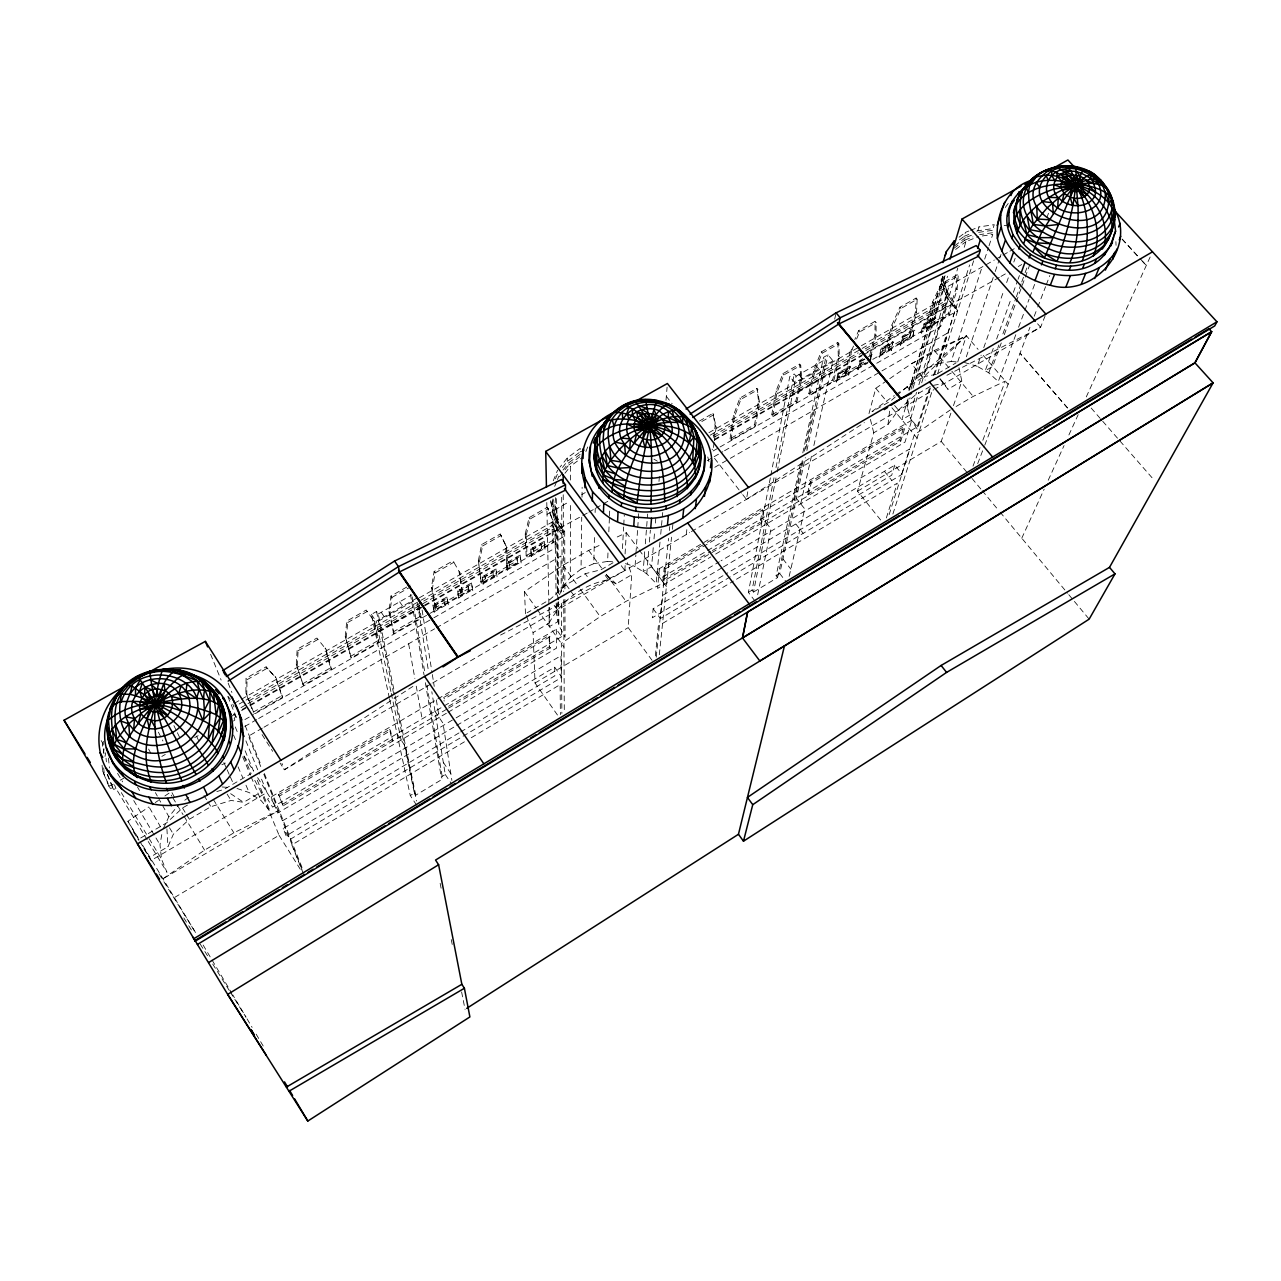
<?xml version="1.0" encoding="UTF-8"?>
<svg xmlns="http://www.w3.org/2000/svg" width="1281" height="1281" viewBox="0 0 1281 1281"><rect width="100%" height="100%" fill="white"/><g stroke="black" fill="none" stroke-linecap="round" stroke-linejoin="round"><path stroke-width="0.75" stroke-dasharray="5 3.75" d="M559.573 476.676L568.892 464.891L568.892 462.665L581.35 453.426M559.525 594.72L562.247 587.819L570.301 577.331L570.461 501.912M570.493 480.071L570.525 466.188L582.535 457.285M869.671 355.526L875.003 334.693L875.067 321.371L858.622 330.69L854.795 339.529M870.664 356.726L876.028 335.894L876.092 322.588L875.067 321.371M930.406 387.983L917.324 429.327L910.631 418.743L907.22 407.31L907.268 399.64M562.455 467.501L567.275 461.4L580.181 451.857L580.213 448.398L567.275 457.958L560.005 467.133M251.861 708.697L245.872 693.085L246.064 678.241L266.112 666.857L276.055 677.857L282.685 697.2L254.102 713.597M253.446 711.868L246.785 694.542L246.993 679.715L246.064 678.241M570.301 577.331L581.046 569.116L581.734 517.188M582.006 497.22L582.134 487.244M581.046 569.116L593.776 563.688L594.544 534.161M595.121 512.496L595.233 508.557M557.459 715.022L535.042 683.029L533.072 632.59L549.053 623.207L549.693 607.402M593.776 563.688L607.626 561.414L608.027 551.551M608.827 531.839L609.388 518.036M609.468 516.067L609.708 510.142M917.164 299.274L916.539 312.804L909.43 337.704L908.437 336.535L915.531 311.603L916.123 298.057L899.935 307.248L891.832 325.102L885.203 349.857L886.196 351.042L892.841 326.303L900.959 308.465L917.164 299.274L916.123 298.057M622.454 548.636L623.639 526.971M623.751 525.002L624.295 515.154M296.295 664.359L297.176 649.243L316.919 638.034L326.047 649.371L331.491 669.21L303.357 685.351L296.295 664.359L303.357 685.351M625.08 553.888L626.313 532.704L615.569 537.764M297.24 665.8L298.121 650.7L297.176 649.243M500.567 635.056L624.84 570.541L625.288 562.983M652.045 660.307L628.202 627.626L631.709 574.737L627.418 562.695M659.987 542.103L656.144 583.479L646.777 573.824L635.04 566.65L635.856 554.881M635.984 552.912L637.618 529.357M637.746 527.404L638.835 511.695M644.695 551.759L643.142 571.614L651.597 566.65L653.31 546.731M645.32 543.833L647.642 514.065M646.777 573.824L648.746 549.997M649.387 542.055L650.364 530.126M958.22 275.959L957.067 289.714L949.173 314.918L924.097 329.185L923.105 328.016L948.18 313.749L956.042 288.529L957.179 274.774L941.215 283.822L932.68 301.836L925.25 326.895L926.259 328.064L933.705 303.021L942.256 285.023L958.22 275.959L957.179 274.774M654.015 538.901L654.687 530.798M655.376 523.064L655.888 517.124M658.978 481.464L659.667 473.538M665.992 400.264L667.097 387.166M564.921 599.3L565.065 637.249L558.9 625.48L556.322 612.734L557.139 603.559M555.554 497.669L554.913 504.65L557.795 518.549L564.681 531.391L562.679 532.223C556.611 522.376 551.535 510.783 552.992 498.95M552.687 504.746L553.184 499.318M721.908 567.883L653.15 608.731L652.317 617.778L724.133 575.009M660.724 534.209L662.725 512.544M659.427 568.604L657.553 588.411L710.827 556.915M345.262 636.465L346.783 621.093L366.222 610.06L374.58 621.701L378.904 642.021L351.186 657.906L345.262 636.465L351.186 657.906M655.376 655.808L658.338 625.945L733.437 581.078M810.265 481.784L811.209 482.969L808.279 495.667L807.334 494.482L810.265 481.784L903.858 426.701L904.818 427.854L900.799 441.016L663.942 580.901L663.03 579.685L664.215 567.723L705.591 543.368M346.206 637.874L347.743 622.518L346.783 621.093M656.24 657.153L663.702 582.919L626.025 601.349L600.197 616.593L561.334 643.414L561.879 713.421M663.942 580.901L665.143 568.972L664.215 567.723M723.413 566.987L894.762 465.179L902.192 474.274L660.388 618.515L662.709 595.361L719.314 561.815M664.775 575.777L668.554 538.404M669.355 530.526L669.755 526.603M659.315 654.703L671.548 537.187M672.365 529.293L673.182 521.415M686.264 534.609L686.936 528.765M880.655 520.006L857.517 491.215L873.754 432.786L888.021 424.427L889.895 408.751M713.629 437.429L715.166 425.74L712.973 413.331L699.09 421.209M419.015 604.6L421.145 617.778L393.795 633.471L388.864 611.629L390.961 596.033L410.144 585.145M393.795 633.471L389.824 613.023L391.922 597.442L390.961 596.033M714.093 442.569L713.037 450.352L712.076 449.103M714.35 440.632L716.175 427.005L712.973 413.331M730.058 438.791L733.533 415.284L739.858 398.071L756.975 388.367L759.537 402.282L755.534 425.981L731.035 440.04L730.058 438.791L754.557 424.748L758.544 401.033L756.975 388.367M731.035 440.04L734.541 416.549L740.882 399.352L757.984 389.632M435.412 609.596L431.441 587.371L434.099 571.566L453.01 560.838L453.97 562.215L435.06 572.959L432.402 588.748L435.412 609.596L469.006 590.221L467.645 584.921L469.006 590.221M742.756 494.658L746.439 499.398L748.216 489.182M148.212 841.473L166.946 872.249L161.486 859.055L159.997 844.755L162.207 832.122M771.706 414.916L776.046 391.057L782.867 373.684L799.712 364.108L800.737 365.357L801.698 378.263L796.846 402.298L772.683 416.149L771.706 414.916L795.853 401.065L800.705 377.014L799.712 364.108M772.683 416.149L777.055 392.306L783.876 374.933L800.737 365.357M762.483 509.902L763.428 511.103L761.042 523.561L760.113 522.36L762.483 509.902L707.32 542.359M104.994 756.447L105.699 752.764M755.005 601.045L748.392 592.35L770.586 476.596M770.81 475.491L789.785 376.534L794.252 373.988L796.061 376.214L777.103 472.369M102.464 746.247L103.569 740.53M103.345 752.764L104.081 748.969M748.392 592.35L752.059 590.157L774.493 475.251M776.014 467.469L794.252 373.988M752.059 590.157L753.516 592.062L776.718 474.322M478.373 560.646L481.608 544.601L500.231 534.033L506.523 546.507L507.884 568.027L481.288 583.287L478.373 560.646L481.288 583.287M757.679 594.752L770.986 528.925L762.627 518.165M479.334 562.007L482.585 545.978L481.608 544.601M808.839 393.635L813.947 369.472L821.185 351.939L837.822 342.491L838.847 343.724L839.295 356.839L833.675 381.162L809.816 394.852L808.839 393.635L832.682 379.961L838.286 355.606L837.822 342.491M809.816 394.852L814.956 370.705L822.21 353.172L838.847 343.724M753.516 592.062L777.551 577.587L776.11 575.713L801.121 460.664M802.803 452.866L823.587 357.319L828.006 354.805L833.002 360.874L813.755 445.98M793.74 499.718L802.643 458.998M804.324 451.232L813.227 410.512M777.551 577.587L803.619 458.822M805.749 449.087L825.396 359.529L823.587 357.319M834.7 319.129L835.74 314.421M776.11 575.713L779.729 573.52L805.333 457.557M806.886 450.496L828.006 354.805M800.689 503.785L811.61 455.508M789.16 576.338L804.74 508.925L796.35 498.277M850.648 366.99L838.415 374.004L836.509 382.154L837.758 373.203L849.976 366.19L848.663 375.173L849.976 366.19M837.982 376.822L839.039 372.259L840.032 373.46L838.959 378.023L837.982 376.822L844.771 372.931L845.86 368.352L846.853 369.552L845.764 374.116L838.959 378.023M525.242 533.937L529.069 517.668L547.403 507.26L552.992 520.022L553.328 541.959L527.115 556.995L526.171 555.682L525.242 533.937L526.203 535.282L527.115 556.995M526.203 535.282L530.046 519.029L548.396 508.621M845.14 372.819L850.984 348.384L851.993 349.601L846.133 374.02L845.14 372.819L868.694 359.304M859.487 364.493L860.48 365.677L861.633 361.082L860.64 359.897L858.014 369.809L859.407 360.794L865.716 356.983M869.847 360.441L871.544 353.844L870.504 361.226M881.84 353.428L909.702 337.447L908.709 336.279L880.848 352.243L881.84 353.428L883.073 348.8L882.081 347.615L879.374 357.543L880.896 348.496L892.953 341.595L891.336 350.674L892.953 341.595M887.141 380.473L875.788 388.271L868.966 413.651L894.33 395.525M889.799 344.957L888.55 349.585L887.557 348.4L888.806 343.772L889.799 344.957L883.073 348.8M902.064 340.089L903.041 341.258L904.354 336.615L903.361 335.43L900.559 345.374L902.24 336.279L914.202 329.425L912.456 338.552L914.202 329.425M909.702 337.447L911.031 332.788L910.038 331.619M920.943 332.532L923.409 324.141L935.29 317.352L935.947 318.12L933.401 326.527L932.744 325.758L920.943 332.532L921.599 333.3L924.498 323.34L925.49 324.509L924.097 329.185M941.215 281.147L942.352 277.369L946.547 290.627L954.393 302.492L953.224 306.223L945.41 294.39L941.215 281.147L941.215 277.353M908.982 390.129L942.816 276.76M909.046 390.401L943.184 276.616M943.232 281.083L947.283 293.877L955.994 307.2L954.201 307.936L946.531 296.311L942.496 283.549L943.216 277.417M908.133 398.743L901.824 419.768L909.574 415.204L916.556 392.354M910.951 389.36L945.394 274.502M932.12 320.714L930.711 325.406L929.718 324.237L931.111 319.545L932.12 320.714L925.49 324.509M907.22 407.31L910.086 397.783M912.969 388.255L944.561 283.469L944.529 276.392M910.807 384.989L917.5 375.621L947.54 276.216M807.334 494.482L899.854 439.863L903.858 426.701M945.41 294.39L946.547 290.627M959.485 239.851L964.241 236.264L965.426 232.389L968.836 231.012M918.893 384.748L949.157 285.759M894.762 465.179L891.688 475.219L725.847 573.984M862.241 348.384L945.186 301.051L946.339 297.304L957.788 310.594L872.761 359.369M946.531 296.311L947.283 293.877M953.977 248.29L964.705 240.188L965.474 237.658L972.055 235.015M910.631 418.743L918.781 392.258M921.696 382.811L948.452 295.783L944.561 283.469M917.5 375.621L926.916 368.288L957.804 268.081M964.225 247.297L965.97 241.629L978.636 236.505M911.768 420.2L656.256 570.477L661.604 577.651L917.276 426.845L911.768 420.2L904.994 442.121L712.54 555.906M865.844 350.546L945.666 304.926L946.947 306.399L940.734 326.463L876.748 363.244M886.356 517.956L897.276 483.161L735.134 580.053M977.835 230.772L979.052 226.897L994.264 224.671L992.999 228.546L977.835 230.772L972.743 232.838M901.6 474.627L909.702 448.926L721.027 560.79M954.201 307.936L954.969 305.502L953.224 306.223M889.126 514.658L914.314 434.819L950.278 409.952M917.276 426.845L929.91 386.846M933.529 375.429L946.771 333.524L881.712 371.026M934.57 374.837L955.994 307.2M926.916 368.288L938.397 363.484L969.621 264.927M892.889 514.033L932.728 389.072M937.548 373.956L973.704 260.619M938.397 363.484L951.175 361.498L982.207 266.672M984.689 259.082L988.42 247.697M989.028 245.808L992.759 234.423L982.159 235.992M957.724 361.931L966.434 335.798L978.092 349.377M966.338 356.791L994.584 273.413M995.225 271.524L999.084 260.155M999.724 258.25L1001.005 254.471M857.517 491.215L941.215 441.433L950.886 413.171M953.464 405.629L961.839 381.13L958.957 367.695M1015.785 334.725L998.283 381.53L988.772 372.819L977.227 366.318L981.15 355.157M983.76 347.711L1004.016 289.986M1006.642 282.525L1009.908 273.221M1013.815 262.045L1015.128 258.33M993.255 348.4L985.201 370.817L992.727 366.398L1001.582 342.059M996.618 339.049L1010.709 299.818M1013.383 292.356L1017.418 281.147M1018.075 279.274L1019.42 275.543M988.772 372.819L998.876 345.005M1002.911 333.877L1015.689 298.633M1016.361 296.776L1021.085 283.806M1021.758 281.948L1024.448 274.534M1025.12 272.677L1027.138 267.105M1004.288 334.677L1030.917 261.548M1047.153 216.905L1048.482 213.222M1018.587 327.231L1024.192 312.26M1024.88 310.386L1029.091 299.162M1029.78 297.288L1034.68 284.174M973 466.14L980.013 447.645M982.831 440.248L1005.313 381.065L973.208 396.405L951.911 408.991M977.691 463.674L984.208 446.669M984.753 445.212L1029.972 327.328M1034.215 316.231L1037.066 308.833M1037.77 306.992L1045.568 286.656M1046.273 284.798L1049.812 275.559M1045.184 315.702L1040.62 327.247L935.69 388.639M585.849 451.617L587.931 446.461M555.458 478.87L557.619 473.602M554.689 486.364L556.771 481.272M557.475 479.574L558.852 476.164M553.264 480.775L557.587 470.191M142.896 845.668L149.925 857.277L167.955 846.709L173.367 834.203L189.364 819.264L210.901 806.694L231.044 800.449L243.598 802.338L261.116 792.058L254.775 780.337M851.993 349.601L853.514 346.062M856.589 338.985L859.663 331.923L876.092 322.588M1021.774 538.196L1044.159 489.15M1048.226 480.247L1064.063 445.548M1068.898 434.964L1078.186 414.644M1086.288 396.902L1150.866 255.447M163.311 828.615L168.868 816.734L178.555 804.916M549.053 623.207C560.614 600.725 583.608 584.328 608.379 579.717L616.161 583.864L631.709 574.737M888.021 424.427L898.397 410.048L914.65 395.605L931.639 385.677M1005.281 207.474L1008.515 203.006M563.048 470.031L568.892 462.665M564.921 473.297L570.525 466.188M187.474 805.092L182.51 807.975L166.578 822.898L138.892 839.039L127.892 821.281L148.804 806.982M613.023 562.775L601.061 569.741L585.193 573.696L566.154 584.777L550.013 599.492L527.131 612.814M895.243 396.966L890.823 400.921L872.329 411.681M896.716 395.653L966.434 335.798L934.297 350.53L911.432 363.756L888.758 379.352M955.626 249.459L965.97 241.629M959.069 237.193L965.426 232.389M954.729 245.792L965.474 237.658M184.752 800.273L189.38 796.798M231.076 716.816L234.871 714.013L236.008 716.816L234.151 718.193L234.887 720.002L232.982 721.427M568.892 464.891L579.765 456.821M895.915 394.388L924.001 376.582L966.434 335.798L911.432 363.756L925.218 380.137M525.498 613.775L524.473 591.678L562.983 565.257L588.668 550.398L601.221 544.505M301.932 869.287L278.345 810.633L233.863 832.826L204.576 850.12L162.319 879.198L195.881 933.144L150.95 858.943M155.241 802.579L158.46 800.385M164.897 795.981L169.716 792.683L171.782 796.061M746.439 499.398L847.766 433.41M849.415 432.338L864.371 422.602M412.898 686.408L284.35 769.769L280.107 763.076M416.581 805.157L410.272 795.549L414.371 793.083L394.436 697.408M414.371 793.083L415.749 795.197L442.618 779.04L441.224 776.959L445.276 774.509L431.825 691.74M464.411 741.827L291.828 844.948L303.325 873.498M471.248 737.744L560.101 684.646L560.389 714.59M458.982 732.924L286.143 835.853L283.181 828.551L455.027 726.439M456.741 725.43L554.689 667.225L561.815 677.313L290.002 839.439L283.181 828.551M174.776 897.341L279.082 835.292L261.116 792.058M535.042 683.029L628.202 627.626M460.696 731.899L554.817 675.84L554.689 667.225M282.509 820.785L454.387 718.881M456.116 717.856L560.966 655.696L561.142 677.713M561.59 636.657L272.597 807.11L267.553 799.072L556.306 629.259L561.59 636.657L561.318 601.221M282.284 804.436L391.938 739.697L389.616 729.305L278.457 794.716L283.149 805.813L447.581 708.697M448.606 706.247L549.373 646.761L549.133 635.44L443.594 697.553L444.123 701.123M663.03 579.685L710.715 551.519M712.412 550.526L760.113 522.36M448.59 708.089L550.27 648.042L549.133 635.44M446.364 713.277L277.641 813.035L271.14 796.974M448.094 712.252L556.562 648.122L556.306 629.259M283.149 805.813L279.338 796.109L390.513 730.65L389.616 729.305M550.045 636.721L444.491 698.882L443.594 697.553M665.143 568.972L904.818 427.854M939.838 378.84L947.94 389.28L961.839 381.13M430.976 683.974L284.35 769.769L281.996 763.428M432.706 682.965L689.69 532.576M691.404 531.567L933.961 389.648M938.012 373.411L956.09 362.891M262.317 728.168L248.498 736.127L260.892 766.935M263.998 727.192L434.595 628.827M436.341 627.834L560.982 555.954L561.27 593.359M714.782 467.277L728.601 459.319M730.314 458.326L879.999 372.018M244.783 726.471L256.921 719.49M258.65 718.497L432.097 618.819M433.827 617.81L555.233 548.044L554.993 530.542L552.575 525.13L552.527 521.863L416.998 599.14M707.256 460.664L712.444 457.669M714.174 456.676L722.82 451.713M724.55 450.72L875.019 364.236M378.183 631.309L419.816 607.498M792.443 394.436L830.312 372.771M242.141 709.45L554.993 530.542M714.35 439.415L865.364 353.044M867.093 352.051L946.947 306.399M241.581 710.619L248.498 706.664M250.227 705.671L423.21 606.73M424.94 605.737L558.132 529.549M714.638 440.024L862.033 355.718M863.778 354.725L952.215 304.125M120.27 780.209L123.729 778.224M161.822 756.447L165.281 754.461M194.712 737.616L198.187 735.646M587.194 513.105L560.678 527.676L560.694 530.942L562.663 530.11L555.634 517.012L552.655 502.584M588.924 512.112L594.128 509.149M595.857 508.157L607.979 501.223M999.308 277.369L954.393 302.492M1001.021 276.376L1006.193 273.429M1018.251 266.528L1021.71 264.559M432.834 605.064L434.483 612.926L432.834 605.064L446.829 597.058L448.35 604.968L446.829 597.058M457.589 590.893L459.046 598.819L457.589 590.893L471.472 582.935L472.817 590.925L471.472 582.935M482.152 576.818L483.417 584.841L482.152 576.818L495.923 568.94L497.076 576.994L495.923 568.94M506.523 562.871L507.596 570.958L506.523 562.871L520.182 555.057L521.159 563.176L520.182 555.057M530.686 549.037L531.599 557.187L530.686 549.037L544.249 541.271L545.049 549.453L544.249 541.271M433.458 605.961L447.453 597.955M458.214 591.774L472.097 583.832M482.777 577.715L496.548 569.821M507.148 563.752L520.807 555.938M531.327 549.901L544.873 542.151M872.201 354.645L860.063 361.594L859.407 360.794M893.61 342.379L881.552 349.281L880.896 348.496M914.858 330.21L902.897 337.063L902.24 336.279M935.947 318.12L924.081 324.926L923.409 324.141M436.148 604.84L435.22 603.495L436.709 608.747L436.148 604.84L443.963 600.373L443.018 599.028L444.475 604.28L443.963 600.373M460.84 590.701L459.895 589.356L461.288 594.64L460.84 590.701L468.574 586.266M485.339 576.674L484.394 575.329L485.675 580.661L485.339 576.674L493.009 572.271L492.064 570.942L493.329 576.274L493.009 572.271M509.63 562.743L517.252 558.388L516.307 557.059L517.46 562.423L509.87 566.778L508.685 561.43L509.87 566.778M533.745 548.941L532.8 547.611L533.889 553.008L533.745 548.941L541.303 544.601L540.358 543.288L541.415 548.684L541.303 544.601M840.032 373.46L846.853 369.552M861.633 361.082L865.011 359.144M904.354 336.615L911.031 332.788M253.206 712.172L281.772 695.791L275.127 676.416M302.444 683.942L330.578 667.817L325.102 647.946L326.047 649.371M350.257 656.529L377.975 640.628L373.636 620.308L374.58 621.701M392.867 632.093L420.216 616.417L418.375 605.112M434.467 608.251L468.061 588.892M480.343 581.942L506.94 566.714L505.563 545.146L500.231 534.033M508.941 565.449L516.515 561.11M526.171 555.682L552.367 540.662L552.015 518.677L547.403 507.26M846.133 374.02L868.006 361.466M244.895 719.57L253.558 714.606M255.287 713.613L563.448 536.819L552.527 521.863M713.117 450.96L718.321 447.982M720.05 446.973L871.016 360.361M433.859 612.03L447.742 604.072M458.422 597.939L472.193 590.029M482.793 583.96L496.452 576.114M506.972 570.077L520.534 562.295M530.975 556.306L544.425 548.588M835.853 381.354L848.006 374.388M857.357 369.008L867.701 363.083M878.718 356.759L890.679 349.889M899.903 344.605L911.8 337.784M390.881 691.484L376.086 621.349L418.263 597.314M833.002 360.874L794.748 382.683L789.785 376.534M234.535 703.189L239.755 700.211M241.485 699.218L415.252 600.132M708.905 432.69L859.679 346.719M861.408 345.726L946.339 297.304M239.147 704.038L244.335 701.075M246.064 700.083L419.239 601.237M420.969 600.261L552.575 525.13M710.186 435.172L860.512 349.377M248.93 700.867L553.76 526.747M713.133 435.732L858.286 352.819M865.203 348.88L946.419 302.492L945.186 301.051M241.02 707.624L246.24 704.646M247.97 703.653L553.792 528.877M714.846 436.837L864.099 351.538M246.993 679.715L267.056 668.33L276.055 677.857M298.121 650.7L317.864 639.475L316.919 638.034M347.743 622.518L367.183 611.485L366.222 610.06M391.922 597.442L409.504 587.467M482.585 545.978L501.223 535.394M701.828 421.513L713.981 414.612M547.035 514.322L569.613 501.479M581.782 494.562L585.257 492.593M940.558 290.611L994.312 260.043M996.042 259.066L1001.246 256.104M1002.975 255.111L1008.179 252.165M1009.908 251.172L1015.112 248.21M389.376 698.161L371.394 614.4L376.534 611.485L378.231 613.999L394.772 693.886M378.231 613.999L411.858 594.864M796.061 376.214L825.396 359.529M946.899 375.253L1040.652 327.263L1036.681 322.764M221.869 764.773L225.424 763.076M102.064 765.221L102.592 770.906L108.805 786.118L110.406 788.712L112.648 787.751L113.689 789.448L115.963 788.472L147.171 839.76M108.805 786.118L113.352 784.164M580.181 451.857L586.954 449.071M970.534 230.324L979.052 226.897M964.241 236.264L971.046 233.526M964.705 240.188L972.903 236.873M216.841 791.562L224.175 789.336L251.14 773.628L243.15 754.541L253.51 771.05M933.401 385.341L943.985 383.387L947.94 389.28M936.379 374.372L924.001 376.582L926.547 379.608M978.62 232.357L993.287 230.212L992.471 232.742L979.661 234.615M222.109 786.982L229.619 787.495M607.626 561.414L614.656 561.927M951.175 361.498L956.843 361.915M1004.144 225.392L1010.052 225.84M964.417 362.475L977.227 366.318M625.496 563.64L635.04 566.65M236.985 788.472L249.155 792.555L261.068 800.529L270.179 811.305L256.52 778.288M653.934 459.158L657.345 461.176M230.644 793.676L243.598 802.338M606.553 574.881L616.161 583.864M1122.3 239.291L1140.955 259.643M1142.3 261.1L1146.287 265.455L1139.53 258.121M1122.012 239.003L1138.185 256.648M1091.172 408.063L1154.165 480.151M1067.537 407.934L1020.044 353.204L1067.521 407.95M956.042 288.529L957.067 289.714M941.215 283.822L942.256 285.023M948.18 313.749L949.173 314.918M983.28 355.413L1008.131 384.3M932.68 301.836L933.705 303.021M228.066 696.528L230.468 699.33M233.67 714.061L236.008 716.816M915.531 311.603L916.539 312.804M899.935 307.248L900.959 308.465M934.297 350.53L950.614 369.777M951.863 371.25L973.208 396.405M940.174 378.872L943.985 383.387M891.832 325.102L892.841 326.303M875.003 334.693L876.028 335.894M907.028 386.462L909.558 389.504M858.622 330.69L859.663 331.923M941.215 441.433L968.26 473.906M972.023 478.437L980.958 489.166M982.223 490.687L998.812 510.623M1000.093 512.144L1067.537 593.183M1068.802 594.72L1089.154 619.155M894.602 405.485L898.397 410.048M875.788 388.271L886.98 401.786M891.944 407.79L917.084 438.182M838.286 355.606L839.295 356.839M844.771 372.931L845.764 374.116M899.854 439.863L900.799 441.016M821.185 351.939L822.21 353.172M832.682 379.961L833.675 381.162M815.613 365.101L818.799 368.976M813.947 369.472L814.956 370.705M884.402 471.328L891.832 480.455M798.96 374.564L802.146 378.471M800.705 377.014L801.698 378.263M782.867 373.684L783.876 374.933M795.853 401.065L796.846 402.298M776.046 391.057L777.055 392.306M758.544 401.033L759.537 402.282M739.858 398.071L740.882 399.352M754.557 424.748L755.534 425.981M733.533 415.284L734.541 416.549M795.805 523.961L803.155 533.344M715.166 425.74L716.175 427.005M666.296 396.309L672.173 403.803M714.51 458.326L741.539 493.089M782.947 558.964L790.825 569.116M779.729 573.52L786.374 582.134M651.613 566.634L666.424 586.522M626.313 532.704L638.002 548.396M639.171 549.965L666.392 586.538M653.15 608.731L660.388 618.515M621.285 565.738L624.84 570.541M588.668 550.398L601.51 567.915M606.185 574.288L626.025 601.349M605.24 575.441L608.379 579.717M552.015 518.677L552.992 520.022M585.193 573.696L587.29 576.578M552.367 540.662L553.328 541.959M529.069 517.668L530.046 519.029M562.983 565.257L579.268 587.723M580.421 589.324L600.197 616.593M566.154 584.777L570.333 590.557M571.374 591.998L573.472 594.896M554.161 605.273L557.267 609.612M505.563 545.146L506.523 546.507M506.94 566.714L507.884 568.027M524.473 591.678L535.986 607.835M537.139 609.452L563.992 647.129M549.373 646.761L550.27 648.042M460.007 573.007L459.046 571.646L462.393 594.128L460.007 573.007L453.01 560.838M434.099 571.566L435.06 572.959M431.441 587.371L432.402 588.748M420.216 616.417L421.145 617.778M399.672 601.798L402.666 606.185M388.864 611.629L389.824 613.023M381.226 612.302L384.22 616.705M371.394 614.4L376.086 621.349M435.028 711.403L443.018 723.253L451.889 780.449M377.975 640.628L378.904 642.021M443.306 762.339L450.816 773.58M445.276 774.509L451.617 784.02M397.014 733.821L404.972 745.798L416.453 801.041M391.938 739.697L392.819 741.042L390.513 730.65M330.578 667.817L331.491 669.21M266.112 666.857L267.056 668.33M281.772 695.791L282.685 697.2M245.872 693.085L246.785 694.542M262.077 734.621L272.677 751.355M278.457 794.716L279.338 796.109M257.641 777.647L278.345 810.633L162.319 879.198L157.243 870.664M183.807 917.917L188.019 924.642M188.739 925.731L192.935 932.408M200.22 944.113L209.091 958.284M212.71 964.049L229.123 990.245M230.18 991.942L246 1017.194L232.742 994.825M279.082 835.292L300.747 870.007M133.32 831.705L138.556 840.16M143.808 848.598L151.158 860.416L266.944 792.459L260.187 775.87M227.121 794.108L231.044 800.449M213.254 799.312L233.863 832.826M204.015 795.469L206.962 800.273M207.938 801.89L210.901 806.694M102.592 770.906L110.406 788.712M182.51 807.975L185.441 812.811M186.434 814.428L189.364 819.264M172.807 797.743L183.055 814.652M184.08 816.333L204.576 850.12M121.311 792.619L148.1 836.909M149.124 838.607L161.486 859.055M169.492 827.75L173.367 834.203M117.564 773.372L122.624 781.858M133.736 800.561L154.937 836.253M155.962 837.95L159.997 844.755M203.135 945.042L231.717 993.111M247.041 1018.843L252.101 1027.362M256.152 1034.183L263.245 1046.097M127.892 821.281L139.021 840.016M140.045 841.729L153.208 863.874M101.167 740.562L102.992 743.653L104.225 756.671M137.515 787.094L139.517 790.553M149.525 807.847L160.525 826.853M155.401 792.619L157.323 796.077M158.284 797.791L168.868 816.734M560.694 530.942L553.552 517.604L550.414 499.35L553.504 514.305L560.678 527.676M148.612 749.081L151.414 754.317M172.006 792.699L174.824 797.935M158.396 732.172L162.911 740.994M173.896 725.606L176.49 730.939M177.37 732.7L179.964 738.032M196.521 736.063L199.051 741.507M223.887 762.547L226.321 767.976M227.137 769.785L229.571 775.213M230.372 777.023L233.622 784.276M238.058 766.839L242.814 777.855M245.984 785.205L249.155 792.555M233.542 735.006L235.832 740.466M242.717 756.847L250.355 775.053M251.124 776.878L261.068 800.529M235.256 726.935L237.529 732.428M245.119 750.778L253.478 770.954M114.473 784.821L115.963 788.472M107.588 774.589L113.689 789.448M210.612 654.271L221.133 680.067M227.89 696.656L236.905 718.753M245.904 740.866L259.435 774.028M107.22 774.509L112.648 787.751M232.806 704.182L233.943 707M526.187 615.472L533.072 632.59M263.806 774.188L276.184 804.996M228.146 683.093L231.909 692.477M245.183 725.622L261.436 766.15M264.382 773.516L302.764 869.287M870.407 419.383L873.754 432.786M707.769 456.917L709.098 462.313M389.584 699.154L410.272 795.549M391.297 693.421L401.129 740.018M376.534 611.485L394.02 695.455M395.172 695.823L415.749 795.197M440.136 883.314L441.288 889.126M451.248 939.565L452.417 945.41M461.608 991.942L465.067 1009.428M408.639 643.799L414.868 678.466M416.245 686.168L422.138 718.897M412.194 596.818L424.94 673.23M426.909 684.999L442.618 779.04M410.48 594.336L424.027 674.847M425.356 682.693L441.224 776.959M417.462 603.255L428.334 670.187M422.106 610.028L432.049 672.733M432.338 674.527L434.227 686.376M436.373 699.938L439.159 717.536M108.469 758.064L109.413 767.943M106.051 758.192L106.387 761.827M103.681 767.895L104.209 773.548M166.914 828.855L167.955 846.709M517.252 558.388L517.46 562.423M1115.879 241.629L1116.055 245.311M546.779 502.52L549.357 626.665L558.1 621.541L557.875 601.75M553.504 514.305L553.552 517.604M555.634 517.012L555.666 519.141M554.913 504.65L556.082 595.057M556.194 602.919L556.322 612.734M557.795 518.549L558.628 599.732M558.644 601.718L558.9 625.48M556.835 508.781L557.859 599.78M556.29 498.613L557.427 595.921M562.663 530.11L562.679 532.223M561.67 497.252L562.247 587.819M564.681 531.391L564.905 591.31M563.224 494.754L563.688 591.726M563.72 599.652L564.297 712.925M942.48 276.216L942.496 283.549M567.275 457.958L567.275 461.4"/><path stroke-width="1.5" d="M224.687 713.085L216.377 694.446L204.816 682.1C183.071 677.505 164.032 696.24 149.397 709.85C136.587 725.51 118.092 745.11 123.617 766.967L137.467 777.583C128.676 764.645 136.218 747.624 140.221 734.205C147.907 714.558 158.604 695.519 174.616 681.444C188.451 664.919 207.538 681.428 216.377 694.446C235.592 720.611 224.191 759.649 196.089 774.525C164.112 794.748 116.251 778.496 108.325 740.082C105.41 725.43 105.17 699.666 126.515 701.572C147.843 700.291 168.916 705.975 188.595 713.741C201.517 720.114 218.715 725.783 224.063 740.498C241.741 667.385 132.84 640.036 109.702 709.69M695.007 478.646C708.633 451.569 696.528 416.357 668.378 403.979C652.91 411.665 647.337 431.521 639.331 445.836C632.366 462.809 624.327 480.263 623.719 498.901C657.169 515.875 704.678 490.863 700.851 451.344C700.195 426.909 681.14 405.068 657.201 400.537C600.661 387.951 566.282 475.027 623.719 498.901C609.756 486.892 591.021 471.76 594.992 451.04M1111.059 230.404C1123.709 204.56 1103.117 170.757 1075.271 166.626C1012.839 157.979 984.352 248.034 1057.081 261.452C1067.297 231.349 1077.241 199.308 1075.992 167.331L1075.271 166.626C1055.976 163.68 1032.998 171.622 1023.791 189.588M684.502 416.501C742.9 453.986 699.698 542.007 633.743 526.283C576.914 519.862 561.158 435.508 614.352 412.194M583.079 458.486L583.207 448.75M584.937 487.709L585.097 478.181L581.926 463.514M115.386 755.278L116.891 758.896C109.558 748.584 107.236 735.694 107.108 723.157L110.887 707.24M602.967 482.553C601.846 474.402 606.329 466.844 610.589 460.263C611.293 446.477 603.847 432.145 612.046 419.303C617.41 410.737 625.977 404.86 635.568 401.946C655.696 397.046 678.241 405.244 690.587 421.817C699.17 436.949 708.585 453.25 703.653 471.472C698.193 495.363 674.591 510.607 651.02 511.679C604.6 516.835 567.371 458.806 603.879 423.739M590.493 446.701L589.308 463.194M592.142 476.196L589.372 459.815M592.318 501.191L592.543 491.76L585.097 478.181M598.755 488.221L598.851 484.907L592.222 472.849M218.106 730.971L221.837 706.856L223.502 720.45C214.728 742.195 200.973 763.7 176.81 770.073C158.284 776.19 139.837 769.769 122.384 763.508L113.561 752.764L108.389 736.527C117.292 714.926 143.488 707.336 164.112 701.556C183.215 698.866 209.748 692.829 223.823 709.818C231.477 766.743 150.197 801.474 114.698 756.142M603.447 512.624L603.767 503.273L592.543 491.76M108.389 736.527L113.481 748.857L122.063 759.281C139.405 763.108 156.73 770.922 174.68 764.613C188.275 760.161 200.22 751.563 208.275 739.665C209.251 723.125 210.981 707.16 209.556 690.635L204.816 682.1C179.148 661.46 137.339 666.344 118.701 693.998C105.01 711.724 115.466 733.212 113.561 752.764L133.56 767.047M608.715 498.405L608.843 495.123L598.851 484.907M617.586 521.207L618.05 511.904L603.767 503.273M611.998 488.445C637.169 508.205 679.218 503.673 695.855 475.043L694.67 466.572L692.621 461.865L693.95 436.917L691.468 426.797L688.762 419.351L678.225 409.776C658.898 410.432 645.976 429.535 634.351 442.874C624.327 457.509 612.174 473.394 612.126 491.904M668.49 411.425C699.042 436.164 654.703 471.6 629.724 449.279C599.556 424.491 643.59 389.44 668.49 411.425L668.186 417.638C688.922 451.2 621.717 460.455 627.017 424.043C630.492 410.56 647.401 405.388 659.299 410.817C669.082 421.097 683.43 421.705 694.558 429.327L697.232 440.232L694.67 466.572C675.359 499.83 631.597 493.217 602.727 478.998M621.365 506.043L621.525 502.776L608.843 495.123M1058.042 167.475L1052.95 167.619C983.632 210.58 1118.121 266.384 1108.433 190.132L1103.662 184.496L1109.954 193.255C1125.118 228.995 1098.97 271.236 1057.081 261.452C1040.332 251.124 1023.071 241.276 1013.591 223.166C1017.803 204.544 1037.178 194.712 1053.799 189.14C1070.58 186.546 1090.051 178.299 1106.015 187.538C1151.859 266.48 999.853 266.8 1022.51 190.261C1036.713 176.874 1058.843 178.94 1075.864 185.137C1091.3 188.531 1108.497 196.489 1113.926 212.534C1101.932 272.116 992.151 230.34 1031.958 179.132L1043.631 171.35L1050.148 168.98L1047.65 171.286M121.087 702.308C135.514 653.678 220.989 675.247 191.846 725.831C180.509 743.124 156.506 750.618 137.611 741.763C118.316 733.276 117.836 711.067 121.583 693.437L129.093 684.678L138.652 677.777L205.36 641.381L280.811 760.257M703.653 471.472L704.822 454.995M709.626 482.377L709.914 476.884M694.67 466.572L698.818 455.476L699.49 443.786L697.809 435.7L697.937 439.431M699.458 463.786L699.266 467.229L699.666 463.258M1033.127 251.54L1041.837 231.973L1057.722 207.234L1058.266 197.674C1049.491 189.492 1054.247 174.136 1065.984 172.07C1078.714 168.259 1088.898 177.723 1098.618 184.112C1112.116 215.176 1059.259 223.31 1048.771 197.386C1042.302 186.129 1050.372 171.926 1062.573 169.476C1078.186 165.137 1092.309 174.969 1102.733 185.521L1109.33 203.615L1111.684 199.003C1105.279 188.883 1092.613 187.554 1082.301 183.872C1079.483 177.066 1065.568 179.164 1069.059 187.394C1071.861 194.216 1085.824 192.102 1082.301 183.872M1102.204 249.138C1111.46 236.905 1116.007 222.254 1114.23 206.898M596.882 471.536C593.776 460.664 591.886 447.726 603.079 440.648C612.014 433.602 622.998 429.759 633.999 427.358C655.952 423.579 685.335 423.723 699.49 443.786C692.813 487.437 633.214 499.318 607.338 465.451L603.079 440.648L604.36 422.762L611.501 413.731L623.319 405.773C642.405 409.199 652.525 429.968 662.149 444.891C669.963 460.792 679.747 478.277 677.089 496.596M1111.956 226.817L1111.684 199.003M680.275 410.961L686.104 417.558L691.468 426.797C690.635 445.356 682.485 465.195 662.293 469.759C642.245 475.315 618.05 466.348 609.868 446.429C628.475 431.024 652.621 420.905 677.073 422.506M1057.722 207.234C1068.13 195.593 1077.193 177.178 1093.542 174.04L1100.763 180.221L1102.733 185.521C1092.933 168.548 1069.283 161.79 1051.925 170.789L1051.637 175.609L1054.936 180.445M684.582 431.265C684.823 489.166 582.455 459.383 622.23 412.002C637.842 397.398 665.111 399.432 678.466 416.101C685.895 425.26 683.558 439.687 693.341 447.197C696.448 450.768 699.074 454.851 700.018 459.559C691.116 496.74 640.372 506.94 612.574 484.266C592.735 470.287 587.643 435.94 607.786 420.712C640.564 412.658 675.247 434.948 692.621 461.865M171.11 669.579L180.125 670.219L162.639 669.451C149.925 704.998 153.592 748.152 166.562 783.332M633.743 526.283L634.351 517.028L618.05 511.904M635.792 510.575L636.016 507.308L621.525 502.776M629.724 449.279L630.412 438.919C645.8 426.893 665.528 412.402 686.104 417.558L689.706 433.907M641.717 426.061C641.381 417.046 656.577 416.741 657.377 425.42C657.745 434.467 642.486 434.787 641.717 426.061C627.082 421.545 607.851 424.283 597.41 436.373L596.578 467.853M634.271 423.867C630.989 441.433 660.74 446.461 664.679 429.583C667.817 412.114 638.306 407.134 634.271 423.867C653.934 424.283 673.71 430.864 689.146 443.162L693.95 436.917M118.701 693.998L130.07 694.318C144.016 669.691 190.325 674.575 189.924 706.039C188.867 732.316 153.256 747.191 133.672 729.802L134.553 718.529C119.982 692.797 163.6 669.306 178.732 693.613C193.639 719.41 149.605 743.14 134.553 718.529L125.826 716.88C122.384 705.703 130.598 696.512 131.927 685.911L125.81 684.727L115.963 697.008L125.41 685.992L129.909 682.757M651.02 511.679L651.276 508.413C674.927 507.356 698.609 492.08 704.086 468.125M650.78 527.516L651.549 518.261C678.161 517.06 704.79 499.814 710.907 472.849M1079.915 181.278C1079.899 154.361 1107.889 184.064 1108.946 195.513M581.798 473.137L582.279 467.645M632.766 408.831L632.222 415.012L635.568 420.584L641.845 424.299M665.944 509.262L666.248 505.995M650.924 504.057C652.125 469.406 652.862 433.49 645.448 399.672L633.887 401.465C619.572 404.972 607.851 416.133 603.911 430.368M667.481 524.794L668.394 515.538M700.067 459.287L700.851 451.344L700.018 447.95M700.018 459.559L700.851 451.344L699.954 455.203M679.506 503.529L679.875 500.247M160.269 697.008C151.75 692.06 141.358 705.975 151.126 711.019C159.661 715.983 170.053 702.036 160.269 697.008C161.102 686.424 167.283 673.486 177.867 669.723C201.085 673.422 221.229 692.957 220.348 717.472L213.959 727.464L208.275 739.665L215.064 747.576L217.962 753.692M186.978 683.221L186.049 691.564L196.553 698.561L199.212 689.626L197.178 680.851C180.717 666.376 156.906 667.305 138.652 677.777L137.243 676.496L127.043 684.278M212.134 743.813L213.959 727.464L218.747 704.262L216.377 694.446M181.806 780.689C166.77 746.054 154.248 709.114 149.781 671.596L151.158 671.628M682.661 518.341L683.718 509.037M690.795 494.866L691.196 491.568M695.279 508.621L696.448 499.27M699.026 483.93L699.442 480.615M704.47 496.339L705.719 486.908M710.427 467.709L711.451 460.007M112.055 728.809L116.555 739.665C127.748 741.363 135.178 750.858 146.402 752.571C158.284 754.557 170.421 752.315 181.021 746.647C190.981 740.562 198.923 731.499 202.814 720.418C206.481 710.282 201.758 699.954 204.784 689.754L201.357 681.028L190.549 673.902M664.615 501.848C664.775 467.501 656.657 429.519 635.568 401.946M124.529 686.936C97.564 707.272 90.038 748.536 110.919 775.87C130.79 808.023 176.362 813.371 207.41 794.941C274.214 758.816 239.995 655.744 164.769 669.242M106.387 768.392C146.066 832.042 257.369 784.885 238.762 712.06M109.622 714.125C85.411 767.719 155.337 808.183 198.667 778.72C243.982 756.43 241.677 683.638 188.467 674.094M112.088 761.635C145.602 822.802 251.476 778.175 229.843 711.579M161.07 689.69C141.935 683.926 129.221 715.839 151.11 720.018C170.261 725.799 182.975 693.854 161.07 689.69C150.662 718.225 139.037 752.956 151.43 782.275L135.53 775.053L123.617 766.967L125.682 769.609M1071.444 189.988L1070.179 197.146L1044.495 257.737L1034.456 247.505M599.54 432.273L600.197 428.607L602.422 425.82M661.284 402.554L656.577 401.113L651.036 419.127L642.165 463.146L636.977 503.049L623.735 495.507M109.67 712.444L107.012 726.311L108.1 729.449M747.56 612.126L742.516 637.954L1194.949 362.875L1211.65 331.715L747.56 612.126L742.5 637.938L759.857 660.996L1213.091 382.843L1194.933 362.827L1211.65 331.683L1208.928 328.753L1195.237 337.031M1084.623 171.558L1084.847 169.412M644.391 430.768L642.662 438.678L645 447.597M687.449 488.669C688.201 454.339 649.051 412.642 614.416 412.338M1023.807 243.31L1026.994 234.599L1033.175 224.383C1031.493 209.011 1024.624 194.2 1031.958 179.132M692.829 417.51L838.783 324.029L840.192 317.768L980.301 250.275L976.186 245.584L836.093 312.836L686.056 409.007M1089.651 174.376C1092.357 182.543 1100.091 192.198 1091.78 200.172C1083.854 207.73 1070.964 206.962 1062.269 201.149L1064.143 193.015C1074.519 186.017 1087.569 175.689 1100.763 180.221L1106.015 187.538M698.818 455.476L700.707 447.517L699.042 442.666M784.452 645.944L738.464 834.251L743.476 841.201L1089.154 619.155L1114.998 573.856L1109.506 567.371L1213.107 382.843L435.556 860.063L438.614 864.739L461.849 984.304L464.395 988.259L469.887 1016.938L307.808 1121.051L227.682 994.408L195.032 940.494L225.824 921.904M1016.81 201.261L1017.546 198.219L1021.71 192.47M634.351 442.874L636.593 433.987M743.476 841.201L752.748 804.692L946.595 672.397L1114.998 573.856M149.397 709.85L147.059 718.673L149.365 728.457M654.687 420.728L656.24 414.852L653.678 409.087M1017.146 233.622C1020.317 219.804 1031.669 209.78 1042.51 201.565C1056.377 192.807 1072.197 181.758 1089.394 186.273L1095.591 192.262M138.348 723.076L141.038 713.293C161.454 699.298 188.115 684.102 213.431 692.204L216.105 714.654L223.502 720.45L226.337 726.647L223.823 709.818M1031.365 180.381C1007.154 187.426 995.433 214.824 997.387 238.33C1002.687 263.486 1026.097 280.491 1050.308 285.247C1093.542 298.377 1138.553 246.833 1113.381 207.682M1028.611 184.464C954.937 238.506 1090.003 315.078 1113.461 236.857M1110.883 245.936L1115.575 231.237L1113.83 216.489M1112.709 259.386L1114.678 252.389M1108.209 240.396L1109.154 237.065M1112.116 208.002C1104.222 245.776 1046.385 241.388 1031.525 210.692M945.266 255.431L946.387 251.588L954.281 240.796L953.128 244.655M949.974 259.21L962.031 219.035L1021.053 186.129M1068.514 185.857L1061.004 184.16C1064.447 169.028 1090.579 174.504 1089.539 189.332C1086.192 204.576 1059.851 199.051 1061.004 184.16C1043.391 184.8 1022.062 190.517 1014.44 208.195L1014.664 218.811L1018.267 229.395M181.133 685.751L178.732 693.613L189.06 698.481M1105.263 192.438C1108.097 249.411 1004.192 207.874 1051.925 170.789C1080.331 181.63 1111.892 211.893 1104.318 245.071C1089.074 260.075 1065.071 261.356 1045.937 253.766M1007.571 215.688L1012.246 201.053M1013.367 212.63L1016.441 202.782M125.41 685.992L125.81 684.727M977.611 248.434L980.365 239.819M980.301 250.275L978.348 256.328L838.783 324.029M942.928 262.541L946.387 251.588M1000.973 213.431L1004.608 202.334M997.162 225.472L1000.781 214.439C996.154 272.597 1089.635 299.626 1117.32 248.578M1010.981 195.577L1012.214 191.862M997.387 238.33L1001.021 227.377M1018.107 194.328L1018.987 191.734M1007.795 227.153L1009.092 223.31L1008.852 211.813M1001.678 251.156L1005.361 240.268M138.652 677.777L142.367 683.013L139.709 690.859L141.695 697.793L147.459 702.388M1011.654 238.57L1012.967 234.743L1009.092 223.31M1009.748 263.021L1013.511 252.213M1018.907 249.138L1020.236 245.344L1012.967 234.743M629.195 406.862L626.985 413.09L628.923 419.223M1021.101 273.109L1024.976 262.365M1029.059 258.121L1030.42 254.343L1020.236 245.344M113.192 705.174L116.827 695.199M1034.952 280.699L1038.939 270.003M1041.437 264.879L1042.846 261.116L1030.42 254.343M693.341 447.197C683.574 487.533 619.668 488.429 605.337 450.848L609.868 446.429M1055.16 268.93L1056.601 265.183C1077.497 268.898 1102.252 262.157 1112.484 242.141M1050.308 285.247L1054.439 274.582M1069.283 269.971L1070.772 266.224M221.197 734.349L225.504 723.541C223.919 765.91 172.759 793.403 135.53 775.053M1066.128 286.416L1070.388 275.751M593.247 443.098L595.361 437.846M594.96 443.674L598.884 433.907M604.36 422.762C595.073 437.718 601.718 454.739 604.92 470.367L613.855 479.446L625.16 486.252M597.282 463.866L605.337 450.848M1082.797 267.953L1084.318 264.19M1081.26 284.126L1085.648 273.461M1094.759 262.989L1096.312 259.226M1113.942 222.286L1115.014 219.724M1094.663 278.553L1099.146 267.857M1104.334 255.479L1105.919 251.7M1113.974 235.047L1115.575 231.237M1118.601 226.977L1120.138 223.326M1105.375 270.099L1109.954 259.354M1119.242 239.915L1120.779 236.28M162.014 698.161L165.105 691.019L164 683.846M1070.035 262.413C1077.849 244.719 1078.346 224.783 1078.042 205.745C1076.296 192.614 1077.897 173.976 1065.424 165.889M208.835 723.925C201.758 744.934 181.053 759.185 159.244 760.594C142.015 762.595 129.061 751.002 114.473 744.453L109.638 732.748L108.421 720.05C137.435 695.839 183.167 700.755 216.105 714.654M1082.429 260.555C1093.301 232.229 1086.816 180.301 1055.992 167.251L1043.631 171.35M121.583 693.437C111.623 707.192 115.738 724.085 116.555 739.665L114.473 744.453L122.64 754.349L133.56 761.731M1076.713 171.718L1080.315 176.41L1070.179 197.146L1072.517 205.344M1093.398 256.024C1108.097 221.645 1078.394 164.48 1036.089 177.034L1030.821 184.336M204.64 709.706L209.444 700.403L204.784 689.754L197.178 680.851C182.158 674.687 165.97 668.042 149.605 673.23M607.786 420.712L611.501 413.731M1081.292 182.462L1083.614 178.155M1113.557 209.556L1216.95 321.803L1214.724 325.918L195.256 941.135M140.237 679.923L135.482 687.993L135.546 695.743C162.575 704.774 187.362 720.418 208.275 739.665M656.048 422.073L659.603 416.837M631.421 403.579L632.51 402.01L648.57 400.361M1111.652 231.685C1104.43 245.856 1088.706 252.965 1073.382 253.718C1055.496 255.351 1041.325 243.758 1025.008 239.179M1010.949 204.928L1014.312 200.284M1035.416 177.707L1037.066 175.497M1022.51 190.261C1008.948 207.234 1019.884 232.085 1036.361 242.83L1049.908 243.646M604.632 423.018L609.34 415.909L619.428 408.463M163.311 699.714L168.516 693.293M210.837 712.044L202.814 720.418L197.626 707.688M1036.089 177.034L1040.108 172.983M141.038 713.293L128.757 723.893L116.555 739.665L124.113 748.825L135.61 748.969M1064.143 193.015L1047.025 208.018L1033.175 224.383L1045.28 225.984L1057.914 224.527M1025.761 185.473L1028.707 183.263M132.92 680.595L137.419 677.345L149.429 672.349M127.54 684.759L130.55 682.581M1109.506 567.371L941.103 665.463L747.447 797.423L752.748 804.692M890.952 405.292L901.119 398.663L839.135 324.109M884.306 409.616L887.621 407.454M442.938 666.921L457.958 657.169L399.416 572.031L398.455 566.634L394.58 561.03L222.606 670.716M690.043 414.115L840.192 317.768L836.093 312.836M466.748 1008.355L738.48 834.267M226.321 676.56L398.455 566.634L565.465 484.81L561.542 479.51L394.58 561.03M228.146 681.124L399.4 571.983L565.481 490.111L565.465 484.81M1061.421 167.363L1063.422 166.13L1074.327 166.946M438.614 864.739L227.682 994.408L266.288 1055.304M208.723 962.479L1194.933 362.827M229.251 919.838L242.958 911.576M246.384 909.51L278.922 889.879M282.348 887.813L287.488 884.707M290.915 882.641L304.622 874.379M308.048 872.313L313.172 869.207M316.599 867.141L385.117 825.813M388.543 823.731L393.683 820.641M397.11 818.575L429.647 798.944M433.074 796.878L446.765 788.6M450.191 786.534L455.331 783.444M458.758 781.378L527.276 740.034M530.702 737.968L535.826 734.862M539.253 732.796L588.924 702.837M592.35 700.771L597.49 697.665M600.917 695.599L614.624 687.337M618.05 685.271L731.083 617.058M734.509 614.992L739.649 611.902M743.076 609.836L756.767 601.558M760.193 599.492L898.926 515.795M902.352 513.729L907.492 510.623M910.919 508.557L1041.085 430.032M1044.511 427.966L1049.651 424.86M1053.078 422.794L1191.81 339.097M197.37 944.497L1211.634 331.699M193.751 938.765L1216.918 321.819M286.416 1087.057L461.849 984.304M288.914 1091.268L464.395 988.259M1152.484 251.845L137.435 843.891L154.296 870.808M192.871 937.132L195.288 941.119L64.05 720.242L126.851 685.191M546.459 487.276L545.722 451.376L608.283 416.453M632.622 402.875L667.401 383.499L748.504 487.469M1024.496 184.16L1033.207 179.34M1052.277 168.676L1067.906 159.981L1074.615 167.267M626.025 405.837L633.887 401.465L645.448 399.672L650.652 400.248M470.399 650.716L457.733 657.297L399.176 572.143M837.47 322.812L900.719 398.887L911.528 393.363M137.643 676.64L150.309 671.052M149.781 671.596L165.713 669.21M1062.173 190.228L1070.051 188.787M634.8 430.8L643.03 429.407M156.618 670.716L160.253 670.107M139.501 709.626L148.084 708.297M1055.992 167.251L1063.422 166.13L1067.329 166.978M1053.911 168.435L1057.674 167.907M161.198 671.292L175.385 670.347M630.668 467.469L618.467 468.238L607.338 465.451L601.702 455.283M1052.358 237.674L1038.843 237.626L1026.994 234.599L1023.231 220.22M645.976 400.345L657.201 400.537M1061.004 184.16C1083.598 182.51 1104.943 200.717 1111.3 221.725M1069.059 187.394L1061.116 187.202L1053.655 184.656M1048.771 197.386L1058.266 197.674L1062.269 201.149M1047.602 170.597L1051.925 170.789M642.117 427.806L633.999 427.358L627.017 424.043M1049.139 219.788L1037.258 218.955L1036.729 206.033M636.016 507.308L651.276 508.413M634.351 517.028L651.549 518.261M653.983 400.745L669.643 404.716M626.585 480.519L613.855 479.446L603.383 474.899L596.434 448.046M621.205 438.054L630.412 438.919L619.299 449.503L610.589 460.263L621.701 462.089M147.299 706.439L139.085 705.639L132.808 701.331M654.127 400.633L657.601 401.017M1042.51 201.565L1052.518 202.718L1053.302 213.495M172.695 672.109L187.154 674.238M171.174 670.075L174.808 670.668M1041.837 231.973L1029.732 229.635L1026.994 215.448M1062.573 169.476L1071.236 171.318M615.184 442.137L624.616 444.123L625.48 455.716M656.577 401.113L668.378 403.979M130.07 694.318L135.546 695.743M171.11 696.352L181.037 698.946M164.112 701.556L173.111 703.958L180.653 710.715M1076.088 167.459L1083.182 169.508L1075.271 166.626M1042.846 261.116L1056.601 265.183M656.961 423.675L664.919 426.109L671.724 432.45M662.277 419.511L670.844 422.266M639.651 406.013L647.77 408.655M615.825 474.066L604.92 470.367L598.996 459.655M120.222 720.803L128.757 723.893L133.672 729.802M1086.336 180.509L1093.782 183.359M139.837 701.604L147.091 704.422M1065.984 172.07L1072.95 175.081L1076.408 179.852M1068.466 184.32L1061.869 181.294L1057.546 176.794L1056.521 171.894M150.277 679.715L157.595 683.381M1084.943 170.021L1094.598 175.145L1095.015 177.098M142.367 683.013L159.757 710.587C179.756 724.197 196.746 744.021 208.435 765.317M131.927 685.911L149.829 698.769L167.747 715.166M666.664 404.22L675.551 409.44L682.661 416.453L687.481 424.796M653.934 431.457L661.188 435.764M641.973 409.552L648.394 413.379L651.036 419.127M122.64 754.349L113.481 748.857L109.638 732.748M1080.283 190.645L1086.928 194.712M1096.536 178.075L1102.605 182.014M204.944 683.91L209.363 686.824L218.314 697.296L219.227 700.723L216.697 697.761M183.311 675.615L192.358 681.572L199.212 689.626L203.407 699.218M1068.898 182.863L1063.646 178.812L1061.325 173.944L1069.379 175.593L1074.519 179.708M151.11 684.47L156.698 689.37L158.236 696.336M1078.682 191.301L1084.367 196.666M652.109 432.225L658.162 438.038M157.659 711.483L164.128 717.824L196.089 774.525M642.486 422.634L637.794 417.718L636.673 411.713L644.439 414.003L648.987 418.967M962.015 219.067L1045.84 314.053M977.291 255.111L1035.368 321.259M215.4 689.61L219.019 693.838M222.622 698.065L225.04 700.883L230.996 714.334M201.357 681.028L209.556 690.635L214.584 702.1M929.446 381.914L992.631 457.061M837.678 322.716L900.911 398.791M126.483 742.82L119.661 734.557L115.61 724.806M941.103 665.463L946.595 672.397M687.641 522.952L749.129 603.879M1066.208 176.858L1069.795 181.598M545.706 451.424L625.512 559.205M564.393 488.637L618.915 562.519M1036.057 182.318L1039.868 187.57M1098.618 184.112L1091.876 173.768M691.532 424.892L696.672 432.321L697.232 440.232M398.503 570.237L458.198 657.025M424.603 676.368L483.85 763.828M678.225 409.776L682.661 416.453L682.661 423.354L673.614 416.485L672.285 410M148.404 700.451L144.529 694.478L145.025 687.016L152.295 690.123L156.01 696.175M223.535 672.173L225.392 675.103M156.314 873.946L159.565 879.214M64.05 720.242L85.042 754.029M87.14 757.407L90.294 762.467M159.757 710.587L164.128 717.824M99.998 752.796L102.752 757.359M117.195 781.586L121.631 788.952M284.51 1081.869L287.552 1086.977M289.57 1090.387L292.612 1095.495M294.646 1098.906L307.808 1121.051M254.118 1034.76L251.076 1029.62L254.086 1034.776M121.695 773.34L123.232 775.95M106.387 747.784L113.641 764.261M131.687 791.45L135.978 798.72M134.569 782.083L136.074 784.661M148.852 797.23L152.983 804.468M149.829 787.207L151.27 789.769M1073.83 198.203L1078.042 205.745M167.491 798.527L171.43 805.749M646.505 439.863L650.956 448.03M166.37 788.375L167.763 790.921M151.11 720.018L155.85 728.905M690.587 421.817L694.558 429.327M186.257 795.261L190.02 802.498M183.055 785.461L184.384 788.039M640.82 415.476L643.622 421.177M203.839 787.639L207.41 794.941M198.667 778.72L199.948 781.314M1110.531 196.826L1113.461 202.814M212.15 768.632L213.367 771.242M218.987 776.27L222.398 783.668M222.558 755.934L223.743 758.576M235.256 704.918L241.933 719.954M230.66 761.955L233.959 769.465M1046.017 175.257L1048.242 180.349M229.203 741.507L230.356 744.197M238.106 745.718L241.308 753.356M231.669 726.391L232.822 729.113M125.826 716.88L128.757 723.893L129.685 736.431M223.887 698.065L225.04 700.883M111.655 746.231L113.16 749.849M108.805 770.714L110.919 775.87M205.36 641.381L207.618 646.905M240.844 728.697L244.014 736.463M232.037 696.896L234.615 703.317M1026.273 187.01L1028.195 192.774M1076.68 175.353L1078.25 180.381M612.046 419.303L614.031 426.141M1113.621 218.603L1114.502 221.693M148.148 691.852L149.829 698.769M137.243 676.496L137.419 677.345M1113.99 211.157L1114.726 217.13M109.045 739.361L109.413 743.332M652.413 413.683L652.974 419.72M622.23 412.002L622.71 418.551M107.108 723.157L108.325 740.082M1019.756 210.052L1020.317 224.896M563.16 474.947L563.192 483.578"/></g></svg>
